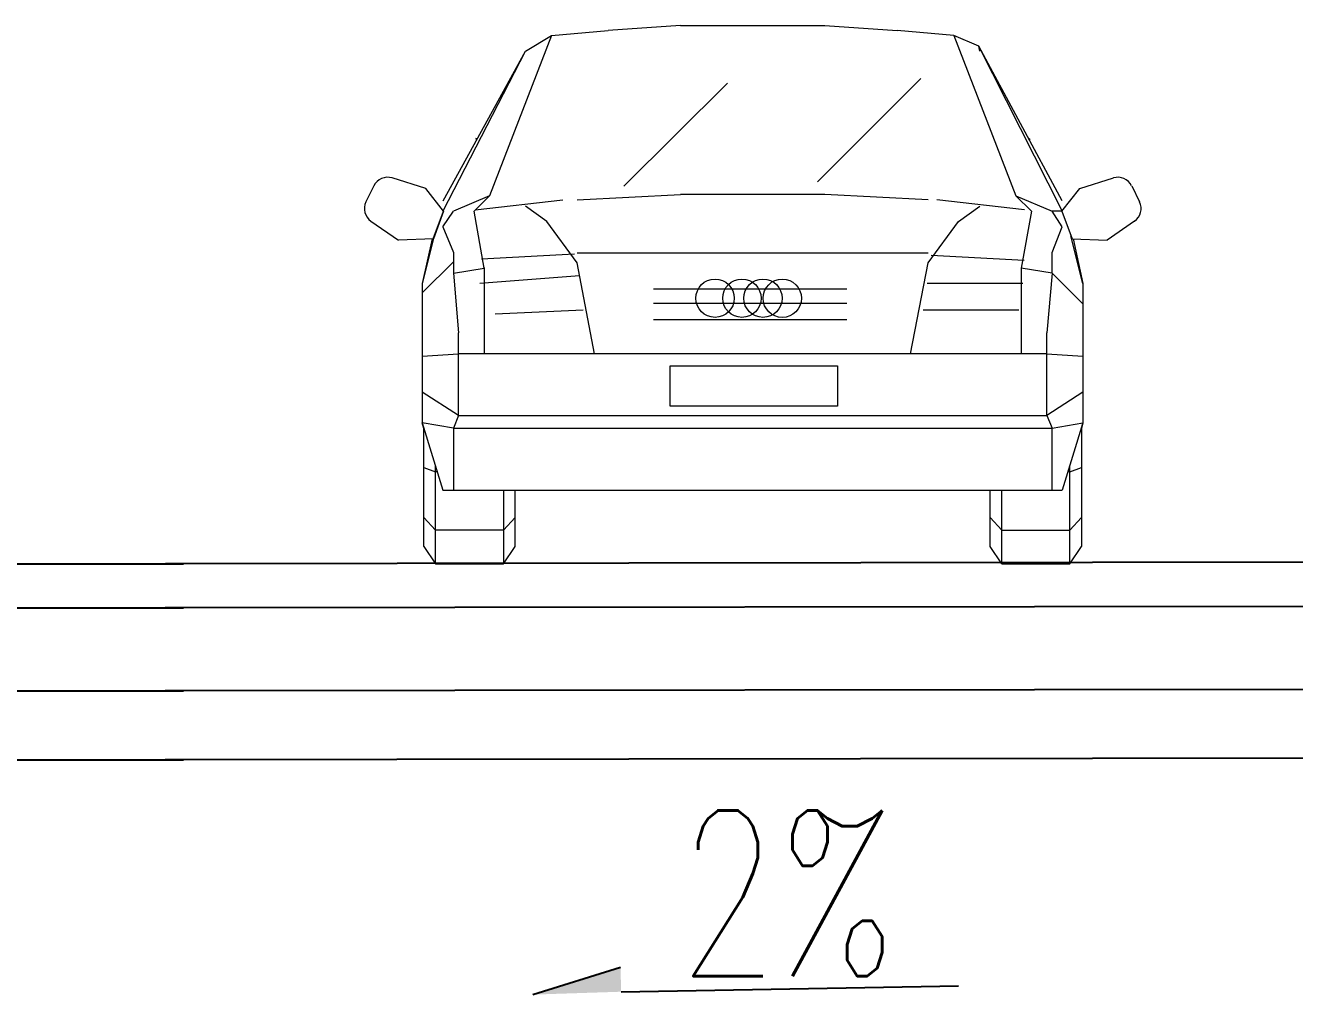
# Model space of a CAD drawing. Header units: millimetres. Extents: x 2 to 5882, y 1831 to 3462.
# Drawn here: x 589.37 to 612.37, y 2589.95 to 2607.51 of the extents above; entities that cross this region are included whole.
import ezdxf

# ---------------------------------------------------------------- set-up
doc = ezdxf.new("R2010")
doc.units = ezdxf.units.MM
doc.layers.add('文字', color=7, linetype='Continuous')
doc.layers.add('车人', color=7, linetype='Continuous', lineweight=9)
doc.styles.get("Standard").update_dxf_attribs({"font": 'simplex1.shx', "width": 0.7, "bigfont": 'hztxt.shx'})

# ---------------------------------------------------------------- blocks, each defined once
blk = doc.blocks.new('mycar')
at = {"layer": '车人', "color": 143}
for p, q in [((-0.2619, 1.9506), (-0.5239, 1.9317)), ((-0.2619, 1.9506), (0.2619, 1.9506)), ((0.2619, 1.9506), (0.5239, 1.9317)), ((-0.7292, 1.9134), (-0.954, 1.3335)), ((-0.823, 1.8568), (-0.7297, 1.9134)), ((-0.7297, 1.9134), (-0.5239, 1.9317)), ((0.7292, 1.9134), (0.5239, 1.9317)), ((0.7292, 1.9134), (0.954, 1.3335)), ((0.819, 1.8757), (0.7292, 1.9134)), ((-1.1221, 1.3146), (-0.823, 1.8568)), ((-1.1216, 1.2789), (-0.823, 1.8568)), ((1.1221, 1.3146), (0.819, 1.8757)), ((1.1216, 1.2789), (0.819, 1.8757)), ((0.823, 1.8568), (0.819, 1.8757)), ((-1.0023, 1.5419), (-1.0046, 1.5373)), ((1.0023, 1.5419), (1.0046, 1.5373)), ((-1.1851, 1.3598), (-1.307, 1.3977)), ((1.1851, 1.3598), (1.307, 1.3977)), ((-1.3734, 1.3693), (-1.4019, 1.3116)), ((-1.1201, 1.2774), (-1.1851, 1.3598)), ((-0.636, 1.319), (-0.2619, 1.3378)), ((0.2619, 1.3378), (-0.2619, 1.3378)), ((0.636, 1.319), (0.2619, 1.3378)), ((1.1201, 1.2774), (1.1851, 1.3598)), ((1.3734, 1.3693), (1.4019, 1.3116)), ((-0.954, 1.3335), (-1.0849, 1.2774)), ((-1.01, 1.2774), (-0.954, 1.3335)), ((-1.0062, 1.2818), (-0.6882, 1.319)), ((-0.7461, 1.2397), (-0.823, 1.2958)), ((0.9853, 1.2818), (0.6673, 1.319)), ((0.7461, 1.2397), (0.823, 1.2958)), ((1.01, 1.2774), (0.954, 1.3335)), ((0.954, 1.3335), (1.0849, 1.2774)), ((-1.1578, 1.1772), (-1.1201, 1.2774)), ((-1.1201, 1.2774), (-1.1574, 1.1772)), ((-1.1226, 1.2209), (-1.0849, 1.2774)), ((-0.9728, 1.0715), (-1.01, 1.2774)), ((1.01, 1.2774), (0.9728, 1.0715)), ((1.1201, 1.2774), (1.0849, 1.2774)), ((1.1221, 1.2209), (1.0849, 1.2774)), ((1.1201, 1.2774), (1.1574, 1.1772)), ((-1.3836, 1.2412), (-1.2843, 1.1727)), ((-1.1226, 1.2209), (-1.0849, 1.1276)), ((-0.636, 1.0899), (-0.7461, 1.2397)), ((0.636, 1.0899), (0.7461, 1.2397)), ((1.0849, 1.1276), (1.1221, 1.2209)), ((1.3836, 1.2412), (1.2843, 1.1727)), ((-1.1574, 1.1772), (-1.2843, 1.1727)), ((-1.1539, 1.1876), (-1.1975, 1.0155)), ((-1.1613, 1.1767), (-1.1975, 1.0155)), ((1.197, 1.0155), (1.1534, 1.1876)), ((1.1574, 1.1772), (1.2843, 1.1727)), ((1.1613, 1.1767), (1.197, 1.0155)), ((-1.0849, 1.1276), (-1.0849, 1.0527)), ((-0.9832, 1.1042), (-0.6464, 1.1226)), ((-0.636, 1.126), (0.636, 1.126)), ((0.9832, 1.099), (0.6464, 1.1174)), ((1.0849, 1.0527), (1.0849, 1.1276)), ((-1.0849, 1.0941), (-1.1975, 0.982)), ((-1.0849, 1.0527), (-0.9728, 1.0715)), ((-0.9728, 1.0732), (-0.9728, 0.7607)), ((-0.5728, 0.7607), (-0.6365, 1.0899)), ((0.5723, 0.7607), (0.636, 1.0899)), ((0.9728, 1.0732), (0.9728, 0.7607)), ((1.0849, 1.0527), (0.9728, 1.0715)), ((-1.1975, 1.0155), (-1.1975, 0.5105)), ((-1.0849, 1.0527), (-1.0666, 0.8369)), ((1.0849, 1.0527), (1.0661, 0.8369)), ((1.0849, 1.0527), (1.1975, 0.9406)), ((1.197, 1.0155), (1.197, 0.5105)), ((-1.0666, 0.5377), (-1.0666, 0.8369)), ((1.0661, 0.5377), (1.0661, 0.8369)), ((-1.1975, 0.7523), (-1.0666, 0.7607)), ((1.0661, 0.7607), (-1.0666, 0.7607)), ((1.0661, 0.7607), (1.197, 0.7523)), ((-1.0666, 0.5377), (-1.1975, 0.6218)), ((1.197, 0.6218), (1.0661, 0.5377)), ((-1.1975, 0.5105), (-1.1226, 0.2669)), ((-1.1921, 0.4896), (-1.1975, 0.5105)), ((-1.1975, 0.5105), (-1.1916, 0.4896)), ((-1.0849, 0.4916), (-1.1975, 0.5105)), ((-1.0666, 0.5377), (-1.0849, 0.4916)), ((-1.0666, 0.5377), (1.0661, 0.5377)), ((1.0661, 0.5377), (1.0849, 0.4916)), ((1.0849, 0.4916), (1.197, 0.5105)), ((1.197, 0.5105), (1.1221, 0.2669)), ((1.197, 0.5105), (1.1916, 0.4896)), ((1.1921, 0.4896), (1.197, 0.5105)), ((-1.1921, 0.062), (-1.1921, 0.4926)), ((-1.0849, 0.4916), (1.0849, 0.4916)), ((-1.0849, 0.4916), (-1.0849, 0.2669)), ((1.0849, 0.2669), (1.0849, 0.4916)), ((1.1916, 0.4926), (1.1916, 0.062)), ((-1.1921, 0.3492), (-1.1494, 0.3324)), ((-1.1494, 0), (-1.1494, 0.3537)), ((-1.1425, 0.3324), (-1.1494, 0.3324)), ((1.1489, 0.3324), (1.1425, 0.3324)), ((1.1489, 0), (1.1489, 0.3537)), ((1.1489, 0.3324), (1.1916, 0.3492)), ((-1.1226, 0.2669), (1.1221, 0.2669)), ((-0.9034, 0.2669), (-0.9034, 0)), ((-0.8607, 0.062), (-0.8607, 0.2669)), ((0.8602, 0.062), (0.8602, 0.2669)), ((0.9034, 0), (0.9034, 0.2669)), ((-1.1921, 0.1672), (-1.1494, 0.1215)), ((-0.8607, 0.1672), (-0.9034, 0.1215)), ((0.8602, 0.1672), (0.9034, 0.1215)), ((1.1916, 0.1672), (1.1489, 0.1215)), ((-0.9034, 0.1215), (-1.1494, 0.1215)), ((0.9034, 0.1215), (1.1489, 0.1215)), ((-1.1921, 0.062), (-1.1494, 0)), ((-0.9034, 0), (-0.8607, 0.062)), ((0.9034, 0), (0.8602, 0.062)), ((1.1489, 0), (1.1916, 0.062)), ((-1.1494, 0), (-0.9034, 0)), ((0.9034, 0), (1.1489, 0))]:
    blk.add_line(p, q, dxfattribs=at)
at = {"layer": '车人', "color": 143, "linetype": 'Continuous'}
for p, q in [((0.2343, 1.384), (0.6094, 1.7581)), ((-0.4671, 1.3678), (-0.0919, 1.7418)), ((-0.9885, 1.0165), (-0.6283, 1.0442)), ((0.6322, 1.0165), (0.9785, 1.0165)), ((-0.3598, 0.9958), (0.3416, 0.9958)), ((-0.3598, 0.9446), (0.3416, 0.9446)), ((-0.9331, 0.906), (-0.6145, 0.9198)), ((-0.3598, 0.8849), (0.3416, 0.8849)), ((0.6183, 0.9198), (0.9646, 0.9198)), ((-0.2995, 0.5708), (-0.2995, 0.7172)), ((-0.2995, 0.7172), (0.3078, 0.7172)), ((0.3078, 0.7172), (0.3078, 0.5708)), ((0.3078, 0.5708), (-0.2995, 0.5708))]:
    blk.add_line(p, q, dxfattribs=at)
at = {"layer": '车人', "color": 143}
for centre in [(-0.1365, 0.9621), (-0.0392, 0.9621), (0.0372, 0.9621), (0.1071, 0.962)]:
    blk.add_circle(centre, 0.0695, dxfattribs=at)
for centre, start, end in [((-1.3235, 1.3446), 72.6944, 153.6733), ((1.3235, 1.3446), 26.3267, 107.3056), ((-1.3521, 1.2869), 153.6733, 235.4221), ((1.3521, 1.2869), 304.5779, 26.3267)]:
    blk.add_arc(centre, 0.0556, start, end, dxfattribs=at)

msp = doc.modelspace()

# ---------------------------------------------------------------- linework, layer by layer
for p, q in [((630.57536, 2597.80484), (591.90659, 2597.75534)), ((571.82536, 2597.75534), (590.57536, 2597.75534)), ((590.57536, 2597.75534), (592.23613, 2597.75534)), ((573.07536, 2596.95534), (592.23613, 2596.95534)), ((630.57536, 2597.00484), (591.90503, 2596.95534)), ((632.5765, 2595.50318), (591.90503, 2595.45534)), ((569.78355, 2595.45534), (592.23613, 2595.45534)), ((587.28355, 2595.45534), (592.23613, 2595.45534)), ((592.23613, 2595.45534), (592.23613, 2595.45534)), ((569.78355, 2594.20534), (592.23613, 2594.20534)), ((632.5765, 2594.25318), (591.90503, 2594.20534))]:
    msp.add_line(p, q)
at = {"layer": '文字', "ltscale": 10}
for p, q in [((598.56184, 2589.94956, -0.05458), (600.15538, 2590.44495, -0.05458)), ((600.1629, 2590.00175, -0.05458), (606.28096, 2590.10977, -0.05458))]:
    msp.add_line(p, q, dxfattribs=at)
msp.add_solid([(598.56184, 2589.94956, -0.05458), (600.15538, 2590.44495, -0.05458), (600.1629, 2590.00175, -0.05458)], dxfattribs=at)

# ---------------------------------------------------------------- block references
at = {"xscale": 5, "yscale": 5, "zscale": 5}
msp.add_blockref('mycar', (602.54898, 2597.75534), dxfattribs=at)

# ---------------------------------------------------------------- texts
at = {"layer": '文字', "width": 0.7}
msp.add_text('2%', height=3, dxfattribs=at).set_placement((601.20195, 2590.2855))

doc.saveas('drawing.dxf')
